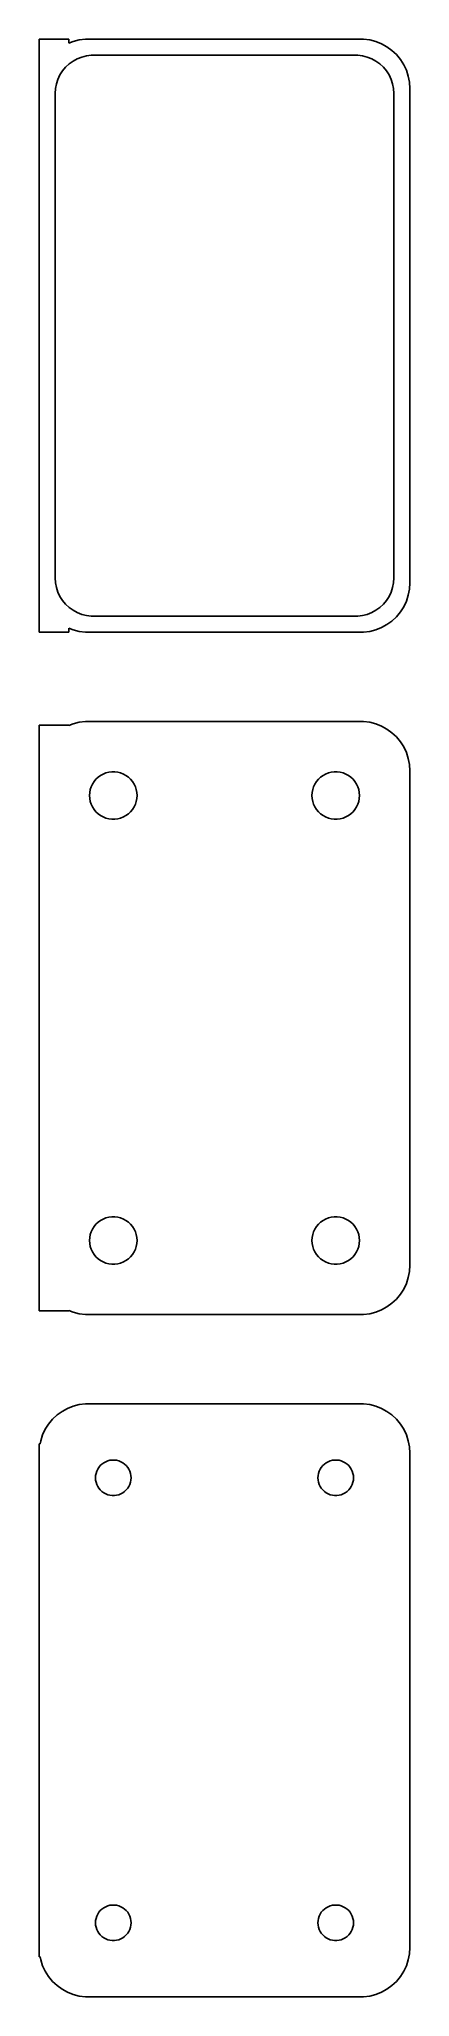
# Model space of a CAD drawing. Header units: metres. Extents: x -19 to 19, y 108 to 306.
import ezdxf

# ---------------------------------------------------------------- set-up
doc = ezdxf.new("R2010")
doc.units = ezdxf.units.M

msp = doc.modelspace()

# ---------------------------------------------------------------- linework, layer by layer
for p, q in [((-15.75, 305.99), (-18.75, 305.99)), ((-18.75, 305.99), (-18.75, 246.01)), ((-15.75, 305.575), (-15.75, 305.99)), ((-15.2951, 305.755), (-15.75, 305.575)), ((-14.6869, 305.911), (-15.2951, 305.755)), ((-14.0639, 305.99), (-14.6869, 305.911)), ((14.0639, 305.99), (-14.0639, 305.99)), ((14.6869, 305.911), (14.0639, 305.99)), ((15.2951, 305.755), (14.6869, 305.911)), ((15.8789, 305.524), (15.2951, 305.755)), ((16.4291, 305.222), (15.8789, 305.524)), ((16.9371, 304.853), (16.4291, 305.222)), ((-16.383, 302.776), (-16.073, 303.151)), ((-16.073, 303.151), (-15.7185, 303.484)), ((-15.7185, 303.484), (-15.3251, 303.77)), ((-15.3251, 303.77), (-14.8989, 304.004)), ((-14.8989, 304.004), (-14.4467, 304.183)), ((-14.4467, 304.183), (-13.9756, 304.304)), ((-13.9756, 304.304), (-13.4932, 304.365)), ((-13.4932, 304.365), (13.4932, 304.365)), ((13.4932, 304.365), (13.9756, 304.304)), ((13.9756, 304.304), (14.4467, 304.183)), ((14.4467, 304.183), (14.8989, 304.004)), ((14.8989, 304.004), (15.3251, 303.77)), ((15.3251, 303.77), (15.7185, 303.484)), ((15.7185, 303.484), (16.073, 303.151)), ((16.073, 303.151), (16.383, 302.776)), ((17.3948, 304.423), (16.9371, 304.853)), ((17.7951, 303.939), (17.3948, 304.423)), ((18.1315, 303.409), (17.7951, 303.939)), ((18.3989, 302.841), (18.1315, 303.409)), ((-17.1226, 300.5), (-17.0921, 300.985)), ((-17.0921, 300.985), (-17.001, 301.463)), ((-17.001, 301.463), (-16.8507, 301.926)), ((-16.8507, 301.926), (-16.6436, 302.366)), ((-16.6436, 302.366), (-16.383, 302.776)), ((16.383, 302.776), (16.6436, 302.366)), ((16.6436, 302.366), (16.8507, 301.926)), ((16.8507, 301.926), (17.001, 301.463)), ((17.001, 301.463), (17.0921, 300.985)), ((17.0921, 300.985), (17.1226, 300.5)), ((18.5929, 302.243), (18.3989, 302.841)), ((18.7106, 301.627), (18.5929, 302.243)), ((18.75, 301), (18.7106, 301.627)), ((18.75, 251), (18.75, 301)), ((-17.1226, 251.5), (-17.1226, 300.5)), ((17.1226, 300.5), (17.1226, 251.5)), ((-17.0921, 251.015), (-17.1226, 251.5)), ((17.1226, 251.5), (17.0921, 251.015)), ((-17.001, 250.537), (-17.0921, 251.015)), ((-16.8507, 250.074), (-17.001, 250.537)), ((-16.6436, 249.634), (-16.8507, 250.074)), ((-16.383, 249.224), (-16.6436, 249.634)), ((16.6436, 249.634), (16.383, 249.224)), ((16.8507, 250.074), (16.6436, 249.634)), ((17.001, 250.537), (16.8507, 250.074)), ((17.0921, 251.015), (17.001, 250.537)), ((18.3989, 249.159), (18.5929, 249.757)), ((18.5929, 249.757), (18.7106, 250.373)), ((18.7106, 250.373), (18.75, 251)), ((-16.073, 248.849), (-16.383, 249.224)), ((-15.7185, 248.516), (-16.073, 248.849)), ((-15.3251, 248.23), (-15.7185, 248.516)), ((-14.8989, 247.996), (-15.3251, 248.23)), ((-14.4467, 247.817), (-14.8989, 247.996)), ((-13.9756, 247.696), (-14.4467, 247.817)), ((-13.4932, 247.635), (-13.9756, 247.696)), ((13.4932, 247.635), (-13.4932, 247.635)), ((13.9756, 247.696), (13.4932, 247.635)), ((14.4467, 247.817), (13.9756, 247.696)), ((14.8989, 247.996), (14.4467, 247.817)), ((15.3251, 248.23), (14.8989, 247.996)), ((15.7185, 248.516), (15.3251, 248.23)), ((16.073, 248.849), (15.7185, 248.516)), ((16.383, 249.224), (16.073, 248.849)), ((16.9371, 247.147), (17.3948, 247.577)), ((17.3948, 247.577), (17.7951, 248.061)), ((17.7951, 248.061), (18.1315, 248.591)), ((18.1315, 248.591), (18.3989, 249.159)), ((-18.75, 246.01), (-15.75, 246.01)), ((-15.75, 246.425), (-15.2951, 246.245)), ((-15.75, 246.01), (-15.75, 246.425)), ((-15.2951, 246.245), (-14.6869, 246.089)), ((-14.6869, 246.089), (-14.0639, 246.01)), ((-14.0639, 246.01), (14.0639, 246.01)), ((14.0639, 246.01), (14.6869, 246.089)), ((14.6869, 246.089), (15.2951, 246.245)), ((15.2951, 246.245), (15.8789, 246.476)), ((15.8789, 246.476), (16.4291, 246.778)), ((16.4291, 246.778), (16.9371, 247.147)), ((-15.75, 236.615), (-18.75, 236.615)), ((-18.75, 236.615), (-18.75, 177.385)), ((-15.2951, 236.755), (-15.75, 236.575)), ((-15.75, 236.575), (-15.75, 236.615)), ((-14.6869, 236.911), (-15.2951, 236.755)), ((-14.0639, 236.99), (-14.6869, 236.911)), ((14.0639, 236.99), (-14.0639, 236.99)), ((14.6869, 236.911), (14.0639, 236.99)), ((15.2951, 236.755), (14.6869, 236.911)), ((15.8789, 236.524), (15.2951, 236.755)), ((16.4291, 236.222), (15.8789, 236.524)), ((16.9371, 235.853), (16.4291, 236.222)), ((17.3948, 235.423), (16.9371, 235.853)), ((17.7951, 234.939), (17.3948, 235.423)), ((18.1315, 234.409), (17.7951, 234.939)), ((18.3989, 233.841), (18.1315, 234.409)), ((18.5929, 233.243), (18.3989, 233.841)), ((-12.536, 231.526), (-12.2719, 231.672)), ((-12.2719, 231.672), (-11.9916, 231.783)), ((-11.9916, 231.783), (-11.6997, 231.857)), ((-11.6997, 231.857), (-11.4007, 231.895)), ((-11.4007, 231.895), (-11.0993, 231.895)), ((-11.0993, 231.895), (-10.8003, 231.857)), ((-10.8003, 231.857), (-10.5083, 231.783)), ((-10.5083, 231.783), (-10.2281, 231.672)), ((-10.2281, 231.672), (-9.964, 231.526)), ((9.964, 231.526), (10.2281, 231.672)), ((10.2281, 231.672), (10.5083, 231.783)), ((10.5083, 231.783), (10.8003, 231.857)), ((10.8003, 231.857), (11.0993, 231.895)), ((11.0993, 231.895), (11.4007, 231.895)), ((11.4007, 231.895), (11.6997, 231.857)), ((11.6997, 231.857), (11.9916, 231.783)), ((11.9916, 231.783), (12.2719, 231.672)), ((12.2719, 231.672), (12.536, 231.526)), ((18.7106, 232.627), (18.5929, 233.243)), ((18.75, 232), (18.7106, 232.627)), ((18.75, 182), (18.75, 232)), ((-13.65, 229.5), (-13.6311, 229.801)), ((-13.6311, 229.801), (-13.5746, 230.097)), ((-13.5746, 230.097), (-13.4815, 230.383)), ((-13.4815, 230.383), (-13.3531, 230.656)), ((-13.3531, 230.656), (-13.1916, 230.911)), ((-13.1916, 230.911), (-12.9995, 231.143)), ((-12.9995, 231.143), (-12.7798, 231.349)), ((-12.7798, 231.349), (-12.536, 231.526)), ((-9.964, 231.526), (-9.72017, 231.349)), ((-9.72017, 231.349), (-9.50047, 231.143)), ((-9.50047, 231.143), (-9.30835, 230.911)), ((-9.30835, 230.911), (-9.14685, 230.656)), ((-9.14685, 230.656), (-9.01852, 230.383)), ((-9.01852, 230.383), (-8.9254, 230.097)), ((-8.9254, 230.097), (-8.86891, 229.801)), ((-8.86891, 229.801), (-8.84999, 229.5)), ((8.84999, 229.5), (8.86891, 229.801)), ((8.86891, 229.801), (8.9254, 230.097)), ((8.9254, 230.097), (9.01852, 230.383)), ((9.01852, 230.383), (9.14685, 230.656)), ((9.14685, 230.656), (9.30835, 230.911)), ((9.30835, 230.911), (9.50047, 231.143)), ((9.50047, 231.143), (9.72017, 231.349)), ((9.72017, 231.349), (9.964, 231.526)), ((12.536, 231.526), (12.7798, 231.349)), ((12.7798, 231.349), (12.9995, 231.143)), ((12.9995, 231.143), (13.1916, 230.911)), ((13.1916, 230.911), (13.3531, 230.656)), ((13.3531, 230.656), (13.4815, 230.383)), ((13.4815, 230.383), (13.5746, 230.097)), ((13.5746, 230.097), (13.6311, 229.801)), ((13.6311, 229.801), (13.65, 229.5)), ((-13.6311, 229.199), (-13.65, 229.5)), ((-13.5746, 228.903), (-13.6311, 229.199)), ((-13.4815, 228.617), (-13.5746, 228.903)), ((-13.3531, 228.344), (-13.4815, 228.617)), ((-13.1916, 228.089), (-13.3531, 228.344)), ((-12.9995, 227.857), (-13.1916, 228.089)), ((-12.7798, 227.651), (-12.9995, 227.857)), ((-9.50047, 227.857), (-9.72017, 227.651)), ((-9.30835, 228.089), (-9.50047, 227.857)), ((-9.14685, 228.344), (-9.30835, 228.089)), ((-9.01852, 228.617), (-9.14685, 228.344)), ((-8.9254, 228.903), (-9.01852, 228.617)), ((-8.86891, 229.199), (-8.9254, 228.903)), ((-8.84999, 229.5), (-8.86891, 229.199)), ((8.86891, 229.199), (8.84999, 229.5)), ((8.9254, 228.903), (8.86891, 229.199)), ((9.01852, 228.617), (8.9254, 228.903)), ((9.14685, 228.344), (9.01852, 228.617)), ((9.30835, 228.089), (9.14685, 228.344)), ((9.50047, 227.857), (9.30835, 228.089)), ((9.72017, 227.651), (9.50047, 227.857)), ((12.9995, 227.857), (12.7798, 227.651)), ((13.1916, 228.089), (12.9995, 227.857)), ((13.3531, 228.344), (13.1916, 228.089)), ((13.4815, 228.617), (13.3531, 228.344)), ((13.5746, 228.903), (13.4815, 228.617)), ((13.6311, 229.199), (13.5746, 228.903)), ((13.65, 229.5), (13.6311, 229.199)), ((-12.536, 227.474), (-12.7798, 227.651)), ((-12.2719, 227.328), (-12.536, 227.474)), ((-11.9916, 227.217), (-12.2719, 227.328)), ((-11.6997, 227.143), (-11.9916, 227.217)), ((-11.4007, 227.105), (-11.6997, 227.143)), ((-11.0993, 227.105), (-11.4007, 227.105)), ((-10.8003, 227.143), (-11.0993, 227.105)), ((-10.5083, 227.217), (-10.8003, 227.143)), ((-10.2281, 227.328), (-10.5083, 227.217)), ((-9.964, 227.474), (-10.2281, 227.328)), ((-9.72017, 227.651), (-9.964, 227.474)), ((9.964, 227.474), (9.72017, 227.651)), ((10.2281, 227.328), (9.964, 227.474)), ((10.5083, 227.217), (10.2281, 227.328)), ((10.8003, 227.143), (10.5083, 227.217)), ((11.0993, 227.105), (10.8003, 227.143)), ((11.4007, 227.105), (11.0993, 227.105)), ((11.6997, 227.143), (11.4007, 227.105)), ((11.9916, 227.217), (11.6997, 227.143)), ((12.2719, 227.328), (11.9916, 227.217)), ((12.536, 227.474), (12.2719, 227.328)), ((12.7798, 227.651), (12.536, 227.474)), ((-13.1916, 185.911), (-12.9995, 186.143)), ((-12.9995, 186.143), (-12.7798, 186.349)), ((-12.7798, 186.349), (-12.536, 186.526)), ((-12.536, 186.526), (-12.2719, 186.672)), ((-12.2719, 186.672), (-11.9916, 186.783)), ((-11.9916, 186.783), (-11.6997, 186.857)), ((-11.6997, 186.857), (-11.4007, 186.895)), ((-11.4007, 186.895), (-11.0993, 186.895)), ((-11.0993, 186.895), (-10.8003, 186.857)), ((-10.8003, 186.857), (-10.5083, 186.783)), ((-10.5083, 186.783), (-10.2281, 186.672)), ((-10.2281, 186.672), (-9.964, 186.526)), ((-9.964, 186.526), (-9.72017, 186.349)), ((-9.72017, 186.349), (-9.50047, 186.143)), ((-9.50047, 186.143), (-9.30835, 185.911)), ((9.30835, 185.911), (9.50047, 186.143)), ((9.50047, 186.143), (9.72017, 186.349)), ((9.72017, 186.349), (9.964, 186.526)), ((9.964, 186.526), (10.2281, 186.672)), ((10.2281, 186.672), (10.5083, 186.783)), ((10.5083, 186.783), (10.8003, 186.857)), ((10.8003, 186.857), (11.0993, 186.895)), ((11.0993, 186.895), (11.4007, 186.895)), ((11.4007, 186.895), (11.6997, 186.857)), ((11.6997, 186.857), (11.9916, 186.783)), ((11.9916, 186.783), (12.2719, 186.672)), ((12.2719, 186.672), (12.536, 186.526)), ((12.536, 186.526), (12.7798, 186.349)), ((12.7798, 186.349), (12.9995, 186.143)), ((12.9995, 186.143), (13.1916, 185.911)), ((-13.65, 184.5), (-13.6311, 184.801)), ((-13.6311, 184.199), (-13.65, 184.5)), ((-13.6311, 184.801), (-13.5746, 185.097)), ((-13.5746, 183.903), (-13.6311, 184.199)), ((-13.5746, 185.097), (-13.4815, 185.383)), ((-13.4815, 185.383), (-13.3531, 185.656)), ((-13.3531, 185.656), (-13.1916, 185.911)), ((-9.30835, 185.911), (-9.14685, 185.656)), ((-9.14685, 185.656), (-9.01852, 185.383)), ((-9.01852, 185.383), (-8.9254, 185.097)), ((-8.9254, 185.097), (-8.86891, 184.801)), ((-8.86891, 184.199), (-8.9254, 183.903)), ((-8.86891, 184.801), (-8.84999, 184.5)), ((-8.84999, 184.5), (-8.86891, 184.199)), ((8.84999, 184.5), (8.86891, 184.801)), ((8.86891, 184.199), (8.84999, 184.5)), ((8.86891, 184.801), (8.9254, 185.097)), ((8.9254, 183.903), (8.86891, 184.199)), ((8.9254, 185.097), (9.01852, 185.383)), ((9.01852, 185.383), (9.14685, 185.656)), ((9.14685, 185.656), (9.30835, 185.911)), ((13.1916, 185.911), (13.3531, 185.656)), ((13.3531, 185.656), (13.4815, 185.383)), ((13.4815, 185.383), (13.5746, 185.097)), ((13.5746, 185.097), (13.6311, 184.801)), ((13.6311, 184.199), (13.5746, 183.903)), ((13.6311, 184.801), (13.65, 184.5)), ((13.65, 184.5), (13.6311, 184.199)), ((-13.4815, 183.617), (-13.5746, 183.903)), ((-13.3531, 183.344), (-13.4815, 183.617)), ((-13.1916, 183.089), (-13.3531, 183.344)), ((-12.9995, 182.857), (-13.1916, 183.089)), ((-12.7798, 182.651), (-12.9995, 182.857)), ((-12.536, 182.474), (-12.7798, 182.651)), ((-12.2719, 182.328), (-12.536, 182.474)), ((-11.9916, 182.217), (-12.2719, 182.328)), ((-11.6997, 182.143), (-11.9916, 182.217)), ((-11.4007, 182.105), (-11.6997, 182.143)), ((-10.8003, 182.143), (-11.0993, 182.105)), ((-10.5083, 182.217), (-10.8003, 182.143)), ((-10.2281, 182.328), (-10.5083, 182.217)), ((-9.964, 182.474), (-10.2281, 182.328)), ((-9.72017, 182.651), (-9.964, 182.474)), ((-9.50047, 182.857), (-9.72017, 182.651)), ((-9.30835, 183.089), (-9.50047, 182.857)), ((-9.14685, 183.344), (-9.30835, 183.089)), ((-9.01852, 183.617), (-9.14685, 183.344)), ((-8.9254, 183.903), (-9.01852, 183.617)), ((9.01852, 183.617), (8.9254, 183.903)), ((9.14685, 183.344), (9.01852, 183.617)), ((9.30835, 183.089), (9.14685, 183.344)), ((9.50047, 182.857), (9.30835, 183.089)), ((9.72017, 182.651), (9.50047, 182.857)), ((9.964, 182.474), (9.72017, 182.651)), ((10.2281, 182.328), (9.964, 182.474)), ((10.5083, 182.217), (10.2281, 182.328)), ((10.8003, 182.143), (10.5083, 182.217)), ((11.0993, 182.105), (10.8003, 182.143)), ((11.6997, 182.143), (11.4007, 182.105)), ((11.9916, 182.217), (11.6997, 182.143)), ((12.2719, 182.328), (11.9916, 182.217)), ((12.536, 182.474), (12.2719, 182.328)), ((12.7798, 182.651), (12.536, 182.474)), ((12.9995, 182.857), (12.7798, 182.651)), ((13.1916, 183.089), (12.9995, 182.857)), ((13.3531, 183.344), (13.1916, 183.089)), ((13.4815, 183.617), (13.3531, 183.344)), ((13.5746, 183.903), (13.4815, 183.617)), ((-11.0993, 182.105), (-11.4007, 182.105)), ((11.4007, 182.105), (11.0993, 182.105)), ((18.3989, 180.159), (18.5929, 180.757)), ((18.5929, 180.757), (18.7106, 181.373)), ((18.7106, 181.373), (18.75, 182)), ((16.9371, 178.147), (17.3948, 178.577)), ((17.3948, 178.577), (17.7951, 179.061)), ((17.7951, 179.061), (18.1315, 179.591)), ((18.1315, 179.591), (18.3989, 180.159)), ((-18.75, 177.385), (-15.75, 177.385)), ((-15.75, 177.385), (-15.75, 177.425)), ((-15.75, 177.425), (-15.2951, 177.245)), ((-15.2951, 177.245), (-14.6869, 177.089)), ((-14.6869, 177.089), (-14.0639, 177.01)), ((-14.0639, 177.01), (14.0639, 177.01)), ((14.0639, 177.01), (14.6869, 177.089)), ((14.6869, 177.089), (15.2951, 177.245)), ((15.2951, 177.245), (15.8789, 177.476)), ((15.8789, 177.476), (16.4291, 177.778)), ((16.4291, 177.778), (16.9371, 178.147)), ((-17.3948, 166.423), (-17.7951, 165.939)), ((-16.9371, 166.853), (-17.3948, 166.423)), ((-16.4291, 167.222), (-16.9371, 166.853)), ((-15.8789, 167.524), (-16.4291, 167.222)), ((-15.2951, 167.755), (-15.8789, 167.524)), ((-14.6869, 167.911), (-15.2951, 167.755)), ((-14.0639, 167.99), (-14.6869, 167.911)), ((14.0639, 167.99), (-14.0639, 167.99)), ((14.6869, 167.911), (14.0639, 167.99)), ((15.2951, 167.755), (14.6869, 167.911)), ((15.8789, 167.524), (15.2951, 167.755)), ((16.4291, 167.222), (15.8789, 167.524)), ((16.9371, 166.853), (16.4291, 167.222)), ((17.3948, 166.423), (16.9371, 166.853)), ((17.7951, 165.939), (17.3948, 166.423)), ((-18.3989, 164.841), (-18.5929, 164.243)), ((-18.1315, 165.409), (-18.3989, 164.841)), ((-17.7951, 165.939), (-18.1315, 165.409)), ((18.1315, 165.409), (17.7951, 165.939)), ((18.3989, 164.841), (18.1315, 165.409)), ((18.5929, 164.243), (18.3989, 164.841)), ((-18.65, 163.944), (-18.75, 163.944)), ((-18.75, 163.944), (-18.75, 112.056)), ((-18.5929, 164.243), (-18.65, 163.944)), ((18.7106, 163.627), (18.5929, 164.243)), ((18.75, 163), (18.7106, 163.627)), ((18.75, 113), (18.75, 163)), ((-13.05, 160.5), (-13.0358, 160.726)), ((-13.0358, 160.274), (-13.05, 160.5)), ((-13.0358, 160.726), (-12.9934, 160.948)), ((-12.9934, 160.948), (-12.9236, 161.163)), ((-12.9236, 161.163), (-12.8273, 161.367)), ((-12.8273, 161.367), (-12.7062, 161.558)), ((-12.7062, 161.558), (-12.5621, 161.732)), ((-12.5621, 161.732), (-12.3974, 161.887)), ((-12.3974, 161.887), (-12.2145, 162.02)), ((-12.2145, 162.02), (-12.0164, 162.129)), ((-12.0164, 162.129), (-11.8062, 162.212)), ((-11.8062, 162.212), (-11.5873, 162.268)), ((-11.5873, 162.268), (-11.363, 162.296)), ((-11.363, 162.296), (-11.137, 162.296)), ((-11.137, 162.296), (-10.9127, 162.268)), ((-10.9127, 162.268), (-10.6938, 162.212)), ((-10.6938, 162.212), (-10.4836, 162.129)), ((-10.4836, 162.129), (-10.2855, 162.02)), ((-10.2855, 162.02), (-10.1026, 161.887)), ((-10.1026, 161.887), (-9.93785, 161.732)), ((-9.93785, 161.732), (-9.79376, 161.558)), ((-9.79376, 161.558), (-9.67264, 161.367)), ((-9.67264, 161.367), (-9.5764, 161.163)), ((-9.5764, 161.163), (-9.50655, 160.948)), ((-9.50655, 160.948), (-9.46419, 160.726)), ((-9.46419, 160.726), (-9.45, 160.5)), ((-9.45, 160.5), (-9.46419, 160.274)), ((9.45, 160.5), (9.46419, 160.726)), ((9.46419, 160.274), (9.45, 160.5)), ((9.46419, 160.726), (9.50655, 160.948)), ((9.50655, 160.948), (9.5764, 161.163)), ((9.5764, 161.163), (9.67264, 161.367)), ((9.67264, 161.367), (9.79376, 161.558)), ((9.79376, 161.558), (9.93785, 161.732)), ((9.93785, 161.732), (10.1026, 161.887)), ((10.1026, 161.887), (10.2855, 162.02)), ((10.2855, 162.02), (10.4836, 162.129)), ((10.4836, 162.129), (10.6938, 162.212)), ((10.6938, 162.212), (10.9127, 162.268)), ((10.9127, 162.268), (11.137, 162.296)), ((11.137, 162.296), (11.363, 162.296)), ((11.363, 162.296), (11.5873, 162.268)), ((11.5873, 162.268), (11.8062, 162.212)), ((11.8062, 162.212), (12.0164, 162.129)), ((12.0164, 162.129), (12.2145, 162.02)), ((12.2145, 162.02), (12.3974, 161.887)), ((12.3974, 161.887), (12.5621, 161.732)), ((12.5621, 161.732), (12.7062, 161.558)), ((12.7062, 161.558), (12.8273, 161.367)), ((12.8273, 161.367), (12.9236, 161.163)), ((12.9236, 161.163), (12.9934, 160.948)), ((12.9934, 160.948), (13.0358, 160.726)), ((13.0358, 160.726), (13.05, 160.5)), ((13.05, 160.5), (13.0358, 160.274)), ((-12.9934, 160.052), (-13.0358, 160.274)), ((-12.9236, 159.837), (-12.9934, 160.052)), ((-12.8273, 159.633), (-12.9236, 159.837)), ((-12.7062, 159.442), (-12.8273, 159.633)), ((-12.5621, 159.268), (-12.7062, 159.442)), ((-12.3974, 159.113), (-12.5621, 159.268)), ((-12.2145, 158.98), (-12.3974, 159.113)), ((-12.0164, 158.871), (-12.2145, 158.98)), ((-11.8062, 158.788), (-12.0164, 158.871)), ((-11.5873, 158.732), (-11.8062, 158.788)), ((-11.363, 158.704), (-11.5873, 158.732)), ((-11.137, 158.704), (-11.363, 158.704)), ((-10.9127, 158.732), (-11.137, 158.704)), ((-10.6938, 158.788), (-10.9127, 158.732)), ((-10.4836, 158.871), (-10.6938, 158.788)), ((-10.2855, 158.98), (-10.4836, 158.871)), ((-10.1026, 159.113), (-10.2855, 158.98)), ((-9.93785, 159.268), (-10.1026, 159.113)), ((-9.79376, 159.442), (-9.93785, 159.268)), ((-9.67264, 159.633), (-9.79376, 159.442)), ((-9.5764, 159.837), (-9.67264, 159.633)), ((-9.50655, 160.052), (-9.5764, 159.837)), ((-9.46419, 160.274), (-9.50655, 160.052)), ((9.50655, 160.052), (9.46419, 160.274)), ((9.5764, 159.837), (9.50655, 160.052)), ((9.67264, 159.633), (9.5764, 159.837)), ((9.79376, 159.442), (9.67264, 159.633)), ((9.93785, 159.268), (9.79376, 159.442)), ((10.1026, 159.113), (9.93785, 159.268)), ((10.2855, 158.98), (10.1026, 159.113)), ((10.4836, 158.871), (10.2855, 158.98)), ((10.6938, 158.788), (10.4836, 158.871)), ((10.9127, 158.732), (10.6938, 158.788)), ((11.137, 158.704), (10.9127, 158.732)), ((11.363, 158.704), (11.137, 158.704)), ((11.5873, 158.732), (11.363, 158.704)), ((11.8062, 158.788), (11.5873, 158.732)), ((12.0164, 158.871), (11.8062, 158.788)), ((12.2145, 158.98), (12.0164, 158.871)), ((12.3974, 159.113), (12.2145, 158.98)), ((12.5621, 159.268), (12.3974, 159.113)), ((12.7062, 159.442), (12.5621, 159.268)), ((12.8273, 159.633), (12.7062, 159.442)), ((12.9236, 159.837), (12.8273, 159.633)), ((12.9934, 160.052), (12.9236, 159.837)), ((13.0358, 160.274), (12.9934, 160.052)), ((-12.5621, 116.732), (-12.3974, 116.887)), ((-12.3974, 116.887), (-12.2145, 117.02)), ((-12.2145, 117.02), (-12.0164, 117.129)), ((-12.0164, 117.129), (-11.8062, 117.212)), ((-11.8062, 117.212), (-11.5873, 117.268)), ((-11.5873, 117.268), (-11.363, 117.296)), ((-11.363, 117.296), (-11.137, 117.296)), ((-11.137, 117.296), (-10.9127, 117.268)), ((-10.9127, 117.268), (-10.6938, 117.212)), ((-10.6938, 117.212), (-10.4836, 117.129)), ((-10.4836, 117.129), (-10.2855, 117.02)), ((-10.2855, 117.02), (-10.1026, 116.887)), ((-10.1026, 116.887), (-9.93785, 116.732)), ((9.93785, 116.732), (10.1026, 116.887)), ((10.1026, 116.887), (10.2855, 117.02)), ((10.2855, 117.02), (10.4836, 117.129)), ((10.4836, 117.129), (10.6938, 117.212)), ((10.6938, 117.212), (10.9127, 117.268)), ((10.9127, 117.268), (11.137, 117.296)), ((11.137, 117.296), (11.363, 117.296)), ((11.363, 117.296), (11.5873, 117.268)), ((11.5873, 117.268), (11.8062, 117.212)), ((11.8062, 117.212), (12.0164, 117.129)), ((12.0164, 117.129), (12.2145, 117.02)), ((12.2145, 117.02), (12.3974, 116.887)), ((12.3974, 116.887), (12.5621, 116.732)), ((-13.05, 115.5), (-13.0358, 115.726)), ((-13.0358, 115.274), (-13.05, 115.5)), ((-13.0358, 115.726), (-12.9934, 115.948)), ((-12.9934, 115.052), (-13.0358, 115.274)), ((-12.9934, 115.948), (-12.9236, 116.163)), ((-12.9236, 114.837), (-12.9934, 115.052)), ((-12.9236, 116.163), (-12.8273, 116.367)), ((-12.8273, 114.633), (-12.9236, 114.837)), ((-12.8273, 116.367), (-12.7062, 116.558)), ((-12.7062, 116.558), (-12.5621, 116.732)), ((-9.93785, 116.732), (-9.79376, 116.558)), ((-9.79376, 116.558), (-9.67264, 116.367)), ((-9.67264, 116.367), (-9.5764, 116.163)), ((-9.5764, 114.837), (-9.67264, 114.633)), ((-9.5764, 116.163), (-9.50655, 115.948)), ((-9.50655, 115.052), (-9.5764, 114.837)), ((-9.50655, 115.948), (-9.46419, 115.726)), ((-9.46419, 115.274), (-9.50655, 115.052)), ((-9.46419, 115.726), (-9.45, 115.5)), ((-9.45, 115.5), (-9.46419, 115.274)), ((9.45, 115.5), (9.46419, 115.726)), ((9.46419, 115.274), (9.45, 115.5)), ((9.46419, 115.726), (9.50655, 115.948)), ((9.50655, 115.052), (9.46419, 115.274)), ((9.50655, 115.948), (9.5764, 116.163)), ((9.5764, 114.837), (9.50655, 115.052)), ((9.5764, 116.163), (9.67264, 116.367)), ((9.67264, 114.633), (9.5764, 114.837)), ((9.67264, 116.367), (9.79376, 116.558)), ((9.79376, 116.558), (9.93785, 116.732)), ((12.5621, 116.732), (12.7062, 116.558)), ((12.7062, 116.558), (12.8273, 116.367)), ((12.8273, 116.367), (12.9236, 116.163)), ((12.9236, 114.837), (12.8273, 114.633)), ((12.9236, 116.163), (12.9934, 115.948)), ((12.9934, 115.052), (12.9236, 114.837)), ((12.9934, 115.948), (13.0358, 115.726)), ((13.0358, 115.274), (12.9934, 115.052)), ((13.0358, 115.726), (13.05, 115.5)), ((13.05, 115.5), (13.0358, 115.274)), ((-12.7062, 114.442), (-12.8273, 114.633)), ((-12.5621, 114.268), (-12.7062, 114.442)), ((-12.3974, 114.113), (-12.5621, 114.268)), ((-12.2145, 113.98), (-12.3974, 114.113)), ((-12.0164, 113.871), (-12.2145, 113.98)), ((-11.8062, 113.788), (-12.0164, 113.871)), ((-11.5873, 113.732), (-11.8062, 113.788)), ((-11.363, 113.704), (-11.5873, 113.732)), ((-11.137, 113.704), (-11.363, 113.704)), ((-10.9127, 113.732), (-11.137, 113.704)), ((-10.6938, 113.788), (-10.9127, 113.732)), ((-10.4836, 113.871), (-10.6938, 113.788)), ((-10.2855, 113.98), (-10.4836, 113.871)), ((-10.1026, 114.113), (-10.2855, 113.98)), ((-9.93785, 114.268), (-10.1026, 114.113)), ((-9.79376, 114.442), (-9.93785, 114.268)), ((-9.67264, 114.633), (-9.79376, 114.442)), ((9.79376, 114.442), (9.67264, 114.633)), ((9.93785, 114.268), (9.79376, 114.442)), ((10.1026, 114.113), (9.93785, 114.268)), ((10.2855, 113.98), (10.1026, 114.113)), ((10.4836, 113.871), (10.2855, 113.98)), ((10.6938, 113.788), (10.4836, 113.871)), ((10.9127, 113.732), (10.6938, 113.788)), ((11.137, 113.704), (10.9127, 113.732)), ((11.363, 113.704), (11.137, 113.704)), ((11.5873, 113.732), (11.363, 113.704)), ((11.8062, 113.788), (11.5873, 113.732)), ((12.0164, 113.871), (11.8062, 113.788)), ((12.2145, 113.98), (12.0164, 113.871)), ((12.3974, 114.113), (12.2145, 113.98)), ((12.5621, 114.268), (12.3974, 114.113)), ((12.7062, 114.442), (12.5621, 114.268)), ((12.8273, 114.633), (12.7062, 114.442)), ((18.7106, 112.373), (18.75, 113)), ((-18.75, 112.056), (-18.65, 112.056)), ((-18.65, 112.056), (-18.5929, 111.757)), ((-18.5929, 111.757), (-18.3989, 111.159)), ((-18.3989, 111.159), (-18.1315, 110.591)), ((18.1315, 110.591), (18.3989, 111.159)), ((18.3989, 111.159), (18.5929, 111.757)), ((18.5929, 111.757), (18.7106, 112.373)), ((-18.1315, 110.591), (-17.7951, 110.061)), ((-17.7951, 110.061), (-17.3948, 109.577)), ((-17.3948, 109.577), (-16.9371, 109.147)), ((-16.9371, 109.147), (-16.4291, 108.778)), ((16.4291, 108.778), (16.9371, 109.147)), ((16.9371, 109.147), (17.3948, 109.577)), ((17.3948, 109.577), (17.7951, 110.061)), ((17.7951, 110.061), (18.1315, 110.591)), ((-16.4291, 108.778), (-15.8789, 108.476)), ((-15.8789, 108.476), (-15.2951, 108.245)), ((-15.2951, 108.245), (-14.6869, 108.089)), ((-14.6869, 108.089), (-14.0639, 108.01)), ((-14.0639, 108.01), (14.0639, 108.01)), ((14.0639, 108.01), (14.6869, 108.089)), ((14.6869, 108.089), (15.2951, 108.245)), ((15.2951, 108.245), (15.8789, 108.476)), ((15.8789, 108.476), (16.4291, 108.778))]:
    msp.add_line(p, q)

doc.saveas('drawing.dxf')
